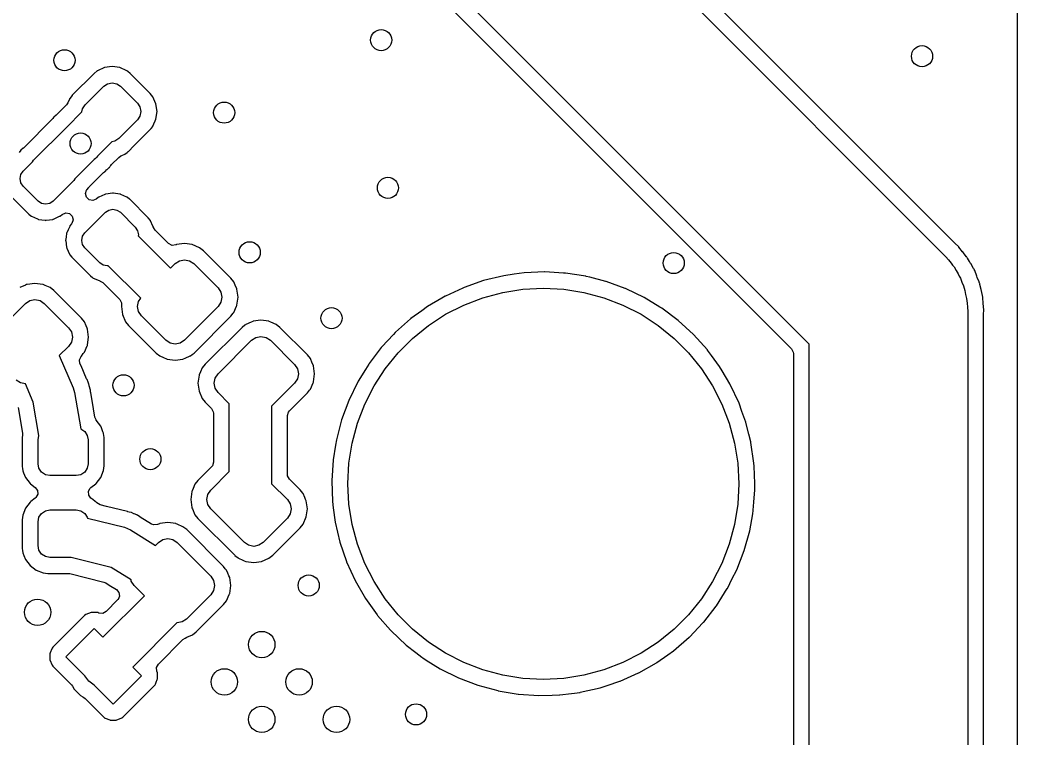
# Model space of a CAD drawing. Extents: x 4.14 to 7.68, y -5.31 to -1.77.
# Drawn here: x 6.933 to 7.676, y -3.733 to -3.198 of the extents above; entities that cross this region are included whole.
import ezdxf

# ---------------------------------------------------------------- set-up
doc = ezdxf.new("R2010")
doc.units = 0
doc.header["$MEASUREMENT"] = 0
doc.layers.add('BLACK', color=7, linetype='CONTINUOUS')

msp = doc.modelspace()

# ---------------------------------------------------------------- linework, layer by layer
at = {"layer": 'BLACK', "linetype": 'CONTINUOUS'}
for p, q in [((7.67581, -1.77797), (7.67581, -5.30864)), ((7.62923, -3.36398), (6.34267, -2.07742)), ((6.33274, -2.08423), (7.62176, -3.37324)), ((7.52094, -3.43946), (6.26652, -2.18504)), ((6.26308, -2.19832), (7.50766, -3.44291)), ((6.98805, -3.23786), (6.97186, -3.25405)), ((6.98817, -3.23777), (6.98805, -3.23786)), ((6.99048, -3.23596), (6.98817, -3.23777)), ((6.99073, -3.23576), (6.99048, -3.23596)), ((6.99048, -3.23596), (6.99048, -3.23596)), ((6.99593, -3.23351), (6.99073, -3.23576)), ((7.00155, -3.23274), (6.99593, -3.23351)), ((7.00716, -3.23351), (7.00155, -3.23274)), ((7.01236, -3.23576), (7.00716, -3.23351)), ((7.01325, -3.23646), (7.01236, -3.23576)), ((7.01492, -3.23777), (7.01325, -3.23646)), ((7.01504, -3.23786), (7.01492, -3.23777)), ((7.01492, -3.23777), (7.01492, -3.23777)), ((7.02984, -3.25266), (7.01504, -3.23786)), ((6.99528, -3.24736), (6.99816, -3.24544)), ((6.99816, -3.24544), (7.00155, -3.24477)), ((7.00155, -3.24477), (7.00494, -3.24544)), ((7.00494, -3.24544), (7.00781, -3.24736)), ((6.97186, -3.25405), (6.97163, -3.25434)), ((6.98136, -3.26128), (6.99528, -3.24736)), ((7.00781, -3.24736), (7.02034, -3.25989)), ((7.03194, -3.25534), (7.02984, -3.25266)), ((6.96741, -3.26129), (6.96015, -3.26855)), ((6.96846, -3.25975), (6.96741, -3.26129)), ((6.96964, -3.25702), (6.96846, -3.25975)), ((6.96976, -3.25673), (6.96964, -3.25702)), ((6.96964, -3.25702), (6.96964, -3.25702)), ((6.96996, -3.25648), (6.96976, -3.25673)), ((6.97163, -3.25434), (6.96996, -3.25648)), ((6.96996, -3.25648), (6.96996, -3.25648)), ((6.97944, -3.26416), (6.98136, -3.26128)), ((7.02034, -3.25989), (7.02226, -3.26276)), ((7.03419, -3.26054), (7.03194, -3.25534)), ((7.03496, -3.26615), (7.03419, -3.26054)), ((6.9599, -3.26878), (6.9582, -3.27026)), ((6.96015, -3.26855), (6.9599, -3.26878)), ((6.96771, -3.27771), (6.97899, -3.26644)), ((6.97899, -3.26644), (6.97944, -3.26416)), ((7.02226, -3.26276), (7.02293, -3.26615)), ((7.02293, -3.26615), (7.02226, -3.26954)), ((7.03419, -3.27177), (7.03496, -3.26615)), ((6.95735, -3.27135), (6.93536, -3.29334)), ((6.9579, -3.27069), (6.95735, -3.27135)), ((6.95795, -3.27063), (6.9579, -3.27069)), ((6.9582, -3.27026), (6.95795, -3.27063)), ((7.02034, -3.27242), (7.00642, -3.28634)), ((7.02226, -3.26954), (7.02034, -3.27242)), ((7.03194, -3.27697), (7.03268, -3.27525)), ((7.03268, -3.27525), (7.03365, -3.27301)), ((7.03365, -3.27301), (7.03419, -3.27177)), ((6.94293, -3.3025), (6.96771, -3.27771)), ((6.96771, -3.27771), (6.96771, -3.27771)), ((7.01774, -3.29175), (7.02973, -3.27975)), ((7.02973, -3.27975), (7.02984, -3.27965)), ((7.02984, -3.27965), (7.03051, -3.27879)), ((7.03051, -3.27879), (7.03174, -3.27722)), ((7.03174, -3.27722), (7.03194, -3.27697)), ((7.03174, -3.27722), (7.03174, -3.27722)), ((7.00126, -3.28871), (6.99162, -3.29835)), ((7.00354, -3.28826), (7.00126, -3.28871)), ((7.00642, -3.28634), (7.00354, -3.28826)), ((6.93342, -3.29504), (6.93235, -3.29657)), ((6.93512, -3.29357), (6.93342, -3.29504)), ((6.93536, -3.29334), (6.93512, -3.29357)), ((6.99159, -3.29841), (6.99071, -3.29928)), ((6.99162, -3.29835), (6.99159, -3.29841)), ((7.00877, -3.29889), (7.01097, -3.29794)), ((7.01097, -3.29794), (7.01271, -3.29657)), ((7.01271, -3.29657), (7.01353, -3.29593)), ((7.01353, -3.29593), (7.01365, -3.29584)), ((7.01353, -3.29593), (7.01353, -3.29593)), ((7.01365, -3.29584), (7.01774, -3.29175)), ((6.93527, -3.31059), (6.94116, -3.3047)), ((6.94116, -3.3047), (6.94133, -3.30438)), ((6.94133, -3.30438), (6.9422, -3.3035)), ((6.9422, -3.3035), (6.94293, -3.3025)), ((6.98804, -3.30193), (6.97373, -3.31624)), ((6.98807, -3.30191), (6.98804, -3.30193)), ((6.98811, -3.30189), (6.98807, -3.30191)), ((6.98813, -3.30186), (6.98811, -3.30189)), ((6.98914, -3.30114), (6.98813, -3.30186)), ((6.98999, -3.30029), (6.98914, -3.30114)), ((6.99071, -3.29928), (6.98999, -3.30029)), ((7.00051, -3.3063), (7.00106, -3.30564)), ((7.00106, -3.30564), (7.00641, -3.30029)), ((7.00641, -3.30029), (7.00795, -3.29924)), ((7.00795, -3.29924), (7.00877, -3.29889)), ((6.93297, -3.31615), (6.93357, -3.31314)), ((6.93357, -3.31314), (6.93527, -3.31059)), ((6.98445, -3.32225), (6.99469, -3.31201)), ((6.99469, -3.31201), (6.99518, -3.31158)), ((6.99518, -3.31158), (6.99574, -3.31115)), ((6.99574, -3.31115), (6.99622, -3.31079)), ((6.99622, -3.31079), (6.99755, -3.30945)), ((6.99755, -3.30945), (6.9978, -3.30922)), ((6.9978, -3.30922), (6.99927, -3.30794)), ((6.99927, -3.30794), (6.9995, -3.30774)), ((6.9995, -3.30774), (7.00011, -3.30687)), ((7.00011, -3.30687), (7.00051, -3.3063)), ((6.93357, -3.31917), (6.93297, -3.31615)), ((6.93527, -3.32172), (6.93357, -3.31917)), ((6.97286, -3.31755), (6.95755, -3.33286)), ((6.97373, -3.31624), (6.97286, -3.31755)), ((6.94641, -3.33286), (6.93527, -3.32172)), ((6.98162, -3.3273), (6.98251, -3.32465)), ((6.98231, -3.33001), (6.98162, -3.3273)), ((6.98251, -3.32465), (6.98272, -3.32438)), ((6.98272, -3.32438), (6.98406, -3.3227)), ((6.98406, -3.3227), (6.98406, -3.3227)), ((6.98406, -3.3227), (6.98408, -3.32272)), ((6.98408, -3.32272), (6.98445, -3.32225)), ((6.99618, -3.32782), (6.99165, -3.32988)), ((6.9965, -3.32767), (6.99618, -3.32782)), ((6.99618, -3.32782), (6.99618, -3.32782)), ((6.99685, -3.32762), (6.9965, -3.32767)), ((7.00174, -3.32692), (6.99685, -3.32762)), ((6.99685, -3.32762), (6.99685, -3.32762)), ((7.00209, -3.32687), (7.00174, -3.32692)), ((7.00244, -3.32692), (7.00209, -3.32687)), ((7.00733, -3.32762), (7.00244, -3.32692)), ((7.00768, -3.32767), (7.00733, -3.32762)), ((7.00733, -3.32762), (7.00733, -3.32762)), ((7.008, -3.32782), (7.00768, -3.32767)), ((7.01253, -3.32988), (7.008, -3.32782)), ((7.008, -3.32782), (7.008, -3.32782)), ((6.92559, -3.32877), (6.93936, -3.34254)), ((6.94896, -3.33456), (6.94641, -3.33286)), ((6.95198, -3.33516), (6.94896, -3.33456)), ((6.95499, -3.33456), (6.95198, -3.33516)), ((6.95755, -3.33286), (6.95499, -3.33456)), ((6.98436, -3.33192), (6.98231, -3.33001)), ((6.98711, -3.33242), (6.98436, -3.33192)), ((6.98969, -3.33135), (6.98711, -3.33242)), ((6.99112, -3.3302), (6.98969, -3.33135)), ((6.99136, -3.33001), (6.99112, -3.3302)), ((6.99165, -3.32988), (6.99136, -3.33001)), ((6.99165, -3.32988), (6.99165, -3.32988)), ((7.01281, -3.33001), (7.01253, -3.32988)), ((7.01306, -3.3302), (7.01281, -3.33001)), ((7.01449, -3.33135), (7.01306, -3.3302)), ((7.01306, -3.3302), (7.01306, -3.3302)), ((7.0147, -3.33152), (7.01449, -3.33135)), ((7.02848, -3.3453), (7.0147, -3.33152)), ((6.93936, -3.34254), (6.93947, -3.34263)), ((6.93947, -3.34263), (6.93947, -3.34263)), ((6.93947, -3.34263), (6.94101, -3.34387)), ((6.96297, -3.34385), (6.96438, -3.34272)), ((6.96438, -3.34272), (6.96696, -3.34165)), ((6.96696, -3.34165), (6.96971, -3.34215)), ((6.96971, -3.34215), (6.97175, -3.34406)), ((6.98886, -3.34886), (6.99652, -3.34121)), ((6.99652, -3.34121), (6.99907, -3.3395)), ((6.99907, -3.3395), (7.00209, -3.3389)), ((7.00209, -3.3389), (7.0051, -3.3395)), ((7.0051, -3.3395), (7.00766, -3.34121)), ((7.00766, -3.34121), (7.01879, -3.35234)), ((6.94101, -3.34387), (6.94125, -3.34406)), ((6.94125, -3.34406), (6.94154, -3.34419)), ((6.94154, -3.34419), (6.94154, -3.34419)), ((6.94154, -3.34419), (6.94581, -3.34613)), ((6.94581, -3.34613), (6.94639, -3.3464)), ((6.94639, -3.3464), (6.94674, -3.34645)), ((6.94674, -3.34645), (6.94674, -3.34645)), ((6.94674, -3.34645), (6.95163, -3.34715)), ((6.95163, -3.34715), (6.95198, -3.3472)), ((6.95198, -3.3472), (6.95233, -3.34715)), ((6.95233, -3.34715), (6.95722, -3.34645)), ((6.95722, -3.34645), (6.95757, -3.3464)), ((6.95722, -3.34645), (6.95722, -3.34645)), ((6.95757, -3.3464), (6.95791, -3.34624)), ((6.95791, -3.34624), (6.96242, -3.34419)), ((6.96242, -3.34419), (6.9627, -3.34406)), ((6.96242, -3.34419), (6.96242, -3.34419)), ((6.9627, -3.34406), (6.96297, -3.34385)), ((6.97135, -3.34969), (6.97001, -3.35136)), ((6.97156, -3.34942), (6.97135, -3.34969)), ((6.97244, -3.34676), (6.97156, -3.34942)), ((6.97175, -3.34406), (6.97244, -3.34676)), ((6.98121, -3.35652), (6.98886, -3.34886)), ((6.98886, -3.34886), (6.98886, -3.34886)), ((6.98886, -3.34886), (6.98886, -3.34886)), ((7.02999, -3.34719), (7.02848, -3.3453)), ((7.03012, -3.34747), (7.02999, -3.34719)), ((7.03194, -3.35146), (7.03012, -3.34747)), ((7.03012, -3.34747), (7.03012, -3.34747)), ((6.96762, -3.35685), (6.96721, -3.35968)), ((6.96767, -3.3565), (6.96762, -3.35685)), ((6.96762, -3.35685), (6.96762, -3.35685)), ((6.96866, -3.35433), (6.96767, -3.3565)), ((6.96988, -3.35165), (6.96866, -3.35433)), ((6.97001, -3.35136), (6.96988, -3.35165)), ((6.96988, -3.35165), (6.96988, -3.35165)), ((6.9795, -3.35907), (6.98121, -3.35652)), ((7.01879, -3.35234), (7.0205, -3.3549)), ((7.0205, -3.3549), (7.0211, -3.35791)), ((7.0211, -3.35791), (7.02095, -3.35867)), ((7.03233, -3.35232), (7.03194, -3.35146)), ((7.03236, -3.35253), (7.03233, -3.35232)), ((7.03357, -3.35457), (7.03236, -3.35253)), ((7.04344, -3.36444), (7.03357, -3.35457)), ((6.96721, -3.35968), (6.96687, -3.36209)), ((6.96687, -3.36209), (6.96692, -3.36244)), ((6.96692, -3.36244), (6.96759, -3.36712)), ((6.9789, -3.36209), (6.9795, -3.35907)), ((6.9795, -3.3651), (6.9789, -3.36209)), ((6.98121, -3.36766), (6.9795, -3.3651)), ((7.02095, -3.35867), (7.04501, -3.38274)), ((7.04615, -3.36583), (7.04344, -3.36444)), ((7.04892, -3.36548), (7.04615, -3.36583)), ((7.04917, -3.36537), (7.04892, -3.36548)), ((7.04948, -3.36524), (7.04917, -3.36537)), ((7.04917, -3.36537), (7.04917, -3.36537)), ((7.05537, -3.36443), (7.04948, -3.36524)), ((7.06125, -3.36524), (7.05537, -3.36443)), ((7.0667, -3.3676), (7.06125, -3.36524)), ((7.62934, -3.36409), (7.62923, -3.36398)), ((7.63241, -3.36698), (7.62934, -3.36409)), ((6.96759, -3.36712), (6.96767, -3.36768)), ((6.96767, -3.36768), (6.96782, -3.368)), ((6.96782, -3.368), (6.96782, -3.368)), ((6.96782, -3.368), (6.96979, -3.37234)), ((6.96979, -3.37234), (6.97001, -3.37281)), ((6.97001, -3.37281), (6.97152, -3.3747)), ((6.99234, -3.37879), (6.98121, -3.36766)), ((7.0695, -3.3698), (7.0667, -3.3676)), ((7.08998, -3.39027), (7.0695, -3.3698)), ((7.63252, -3.36712), (7.63241, -3.36698)), ((7.63526, -3.37059), (7.63252, -3.36712)), ((7.63252, -3.36712), (7.63252, -3.36712)), ((7.63532, -3.37066), (7.63526, -3.37059)), ((7.63648, -3.37209), (7.63532, -3.37066)), ((7.63823, -3.37423), (7.63648, -3.37209)), ((6.97152, -3.3747), (6.9853, -3.38848)), ((6.9949, -3.3805), (6.99234, -3.37879)), ((6.99791, -3.3811), (6.9949, -3.3805)), ((7.04501, -3.38274), (7.04841, -3.37935)), ((7.04841, -3.37935), (7.0516, -3.37722)), ((7.0516, -3.37722), (7.05537, -3.37647)), ((7.05537, -3.37647), (7.05913, -3.37722)), ((7.05913, -3.37722), (7.06233, -3.37935)), ((7.06233, -3.37935), (7.08042, -3.39745)), ((7.62176, -3.37324), (7.62277, -3.37427)), ((7.62277, -3.37427), (7.62471, -3.37668)), ((7.62471, -3.37668), (7.62679, -3.37897)), ((7.62679, -3.37897), (7.62774, -3.38044)), ((7.62774, -3.38044), (7.62884, -3.38181)), ((7.63832, -3.37439), (7.63823, -3.37423)), ((7.63838, -3.37448), (7.63832, -3.37439)), ((7.63875, -3.37502), (7.63838, -3.37448)), ((7.63893, -3.37525), (7.63875, -3.37502)), ((7.64036, -3.37775), (7.63893, -3.37525)), ((7.64122, -3.37925), (7.64036, -3.37775)), ((7.64126, -3.37932), (7.64122, -3.37925)), ((7.64344, -3.38298), (7.64126, -3.37932)), ((6.99867, -3.38095), (6.99791, -3.3811)), ((7.02286, -3.40514), (6.99867, -3.38095)), ((7.3011, -3.38731), (7.29329, -3.38841)), ((7.30842, -3.38628), (7.3011, -3.38731)), ((7.30854, -3.38627), (7.30842, -3.38628)), ((7.30842, -3.38628), (7.30842, -3.38628)), ((7.31373, -3.38605), (7.30854, -3.38627)), ((7.32381, -3.38563), (7.31373, -3.38605)), ((7.32394, -3.38562), (7.32381, -3.38563)), ((7.32381, -3.38563), (7.32381, -3.38563)), ((7.33774, -3.38639), (7.32394, -3.38562)), ((7.3392, -3.38647), (7.33774, -3.38639)), ((7.33932, -3.38648), (7.3392, -3.38647)), ((7.3392, -3.38647), (7.3392, -3.38647)), ((7.35454, -3.38884), (7.33932, -3.38648)), ((7.62884, -3.38181), (7.63037, -3.3845)), ((7.63037, -3.3845), (7.63205, -3.38709)), ((7.63205, -3.38709), (7.63274, -3.3887)), ((7.64362, -3.38328), (7.64344, -3.38298)), ((7.64369, -3.38345), (7.64362, -3.38328)), ((7.64373, -3.38356), (7.64369, -3.38345)), ((7.64369, -3.38345), (7.64369, -3.38345)), ((7.64401, -3.38414), (7.64373, -3.38356)), ((7.64416, -3.3844), (7.64401, -3.38414)), ((7.64423, -3.38457), (7.64416, -3.3844)), ((7.64583, -3.38869), (7.64423, -3.38457)), ((7.64423, -3.38457), (7.64423, -3.38457)), ((6.93705, -3.39536), (6.93268, -3.39725)), ((6.93782, -3.39502), (6.93705, -3.39536)), ((6.93813, -3.39489), (6.93782, -3.39502)), ((6.93782, -3.39502), (6.93782, -3.39502)), ((6.94401, -3.39408), (6.93813, -3.39489)), ((6.9499, -3.39489), (6.94401, -3.39408)), ((6.95021, -3.39502), (6.9499, -3.39489)), ((6.95153, -3.3956), (6.95021, -3.39502)), ((6.95021, -3.39502), (6.95021, -3.39502)), ((6.9853, -3.38848), (6.9854, -3.38856)), ((6.9854, -3.38856), (6.9854, -3.38856)), ((6.9854, -3.38856), (6.98691, -3.38978)), ((6.98691, -3.38978), (6.98719, -3.38999)), ((6.98719, -3.38999), (6.98747, -3.39012)), ((6.98747, -3.39012), (6.98747, -3.39012)), ((6.98747, -3.39012), (6.9918, -3.39209)), ((6.9918, -3.39209), (6.99232, -3.39233)), ((6.99232, -3.39233), (6.99253, -3.39236)), ((6.99253, -3.39236), (6.99457, -3.39357)), ((6.99457, -3.39357), (7.00717, -3.40617)), ((7.09217, -3.39307), (7.08998, -3.39027)), ((7.09316, -3.39536), (7.09217, -3.39307)), ((7.09436, -3.39813), (7.09316, -3.39536)), ((7.27831, -3.39203), (7.26376, -3.3971)), ((7.29329, -3.38841), (7.27831, -3.39203)), ((7.35466, -3.38887), (7.35454, -3.38884)), ((7.35738, -3.38957), (7.35466, -3.38887)), ((7.35466, -3.38887), (7.35466, -3.38887)), ((7.36946, -3.39267), (7.35738, -3.38957)), ((7.36958, -3.39271), (7.36946, -3.39267)), ((7.38383, -3.3979), (7.36958, -3.39271)), ((7.36958, -3.39271), (7.36958, -3.39271)), ((7.63274, -3.3887), (7.63361, -3.39023)), ((7.63361, -3.39023), (7.63467, -3.39313)), ((7.63467, -3.39313), (7.6359, -3.39597)), ((7.64586, -3.38877), (7.64583, -3.38869)), ((7.64621, -3.38962), (7.64586, -3.38877)), ((7.64761, -3.39303), (7.64621, -3.38962)), ((7.64765, -3.39321), (7.64761, -3.39303)), ((7.64768, -3.39332), (7.64765, -3.39321)), ((7.64787, -3.39394), (7.64768, -3.39332)), ((7.64798, -3.39422), (7.64787, -3.39394)), ((7.64814, -3.39495), (7.64798, -3.39422)), ((7.649, -3.39871), (7.64814, -3.39495)), ((6.95535, -3.39725), (6.95153, -3.3956)), ((6.95815, -3.39944), (6.95535, -3.39725)), ((6.97863, -3.41992), (6.95815, -3.39944)), ((7.08042, -3.39745), (7.08255, -3.40064)), ((7.08255, -3.40064), (7.0833, -3.40441)), ((7.09453, -3.39852), (7.09436, -3.39813)), ((7.09534, -3.40441), (7.09453, -3.39852)), ((7.26277, -3.39756), (7.24989, -3.40351)), ((7.26376, -3.3971), (7.26277, -3.39756)), ((7.27782, -3.40477), (7.29255, -3.40082)), ((7.29255, -3.40082), (7.30761, -3.39844)), ((7.30761, -3.39844), (7.32283, -3.39764)), ((7.32283, -3.39764), (7.33806, -3.39844)), ((7.33806, -3.39844), (7.35312, -3.40082)), ((7.35312, -3.40082), (7.36785, -3.40477)), ((7.38394, -3.39794), (7.38383, -3.3979)), ((7.38383, -3.3979), (7.38383, -3.3979)), ((7.38405, -3.39799), (7.38394, -3.39794)), ((7.38451, -3.39821), (7.38405, -3.39799)), ((7.38405, -3.39799), (7.38405, -3.39799)), ((7.39784, -3.4046), (7.38451, -3.39821)), ((7.6359, -3.39597), (7.63633, -3.39767)), ((7.63633, -3.39767), (7.63693, -3.39932)), ((7.63693, -3.39932), (7.63751, -3.40236)), ((7.63751, -3.40236), (7.63826, -3.40535)), ((7.64901, -3.39879), (7.649, -3.39871)), ((7.65007, -3.40309), (7.64901, -3.39879)), ((6.912, -3.43405), (6.93705, -3.409)), ((6.93705, -3.409), (6.94025, -3.40687)), ((6.94025, -3.40687), (6.94401, -3.40612)), ((6.94401, -3.40612), (6.94778, -3.40687)), ((6.94778, -3.40687), (6.95097, -3.409)), ((6.95097, -3.409), (6.96907, -3.4271)), ((7.00717, -3.40617), (7.00851, -3.40862)), ((7.00851, -3.40862), (7.00857, -3.41035)), ((7.02047, -3.41137), (7.02122, -3.4076)), ((7.02122, -3.4076), (7.02286, -3.40514)), ((7.08255, -3.40817), (7.08042, -3.41137)), ((7.0833, -3.40441), (7.08255, -3.40817)), ((7.0944, -3.4106), (7.09453, -3.41029)), ((7.09453, -3.41029), (7.09534, -3.40441)), ((7.24716, -3.4051), (7.23659, -3.4113)), ((7.24978, -3.40356), (7.24716, -3.4051)), ((7.24989, -3.40351), (7.24978, -3.40356)), ((7.24989, -3.40351), (7.24989, -3.40351)), ((7.25, -3.41715), (7.26359, -3.41023)), ((7.26359, -3.41023), (7.27782, -3.40477)), ((7.36785, -3.40477), (7.38208, -3.41023)), ((7.38208, -3.41023), (7.39567, -3.41715)), ((7.39794, -3.40466), (7.39784, -3.4046)), ((7.40957, -3.4117), (7.39794, -3.40466)), ((7.39794, -3.40466), (7.39794, -3.40466)), ((7.63826, -3.40535), (7.63841, -3.4071)), ((7.63841, -3.4071), (7.63873, -3.40883)), ((7.63873, -3.40883), (7.6388, -3.41192)), ((7.65011, -3.40327), (7.65007, -3.40309)), ((7.65013, -3.40352), (7.65011, -3.40327)), ((7.65014, -3.40356), (7.65013, -3.40352)), ((7.65024, -3.4042), (7.65014, -3.40356)), ((7.65026, -3.40431), (7.65024, -3.4042)), ((7.6503, -3.40449), (7.65026, -3.40431)), ((7.65032, -3.40468), (7.6503, -3.40449)), ((7.65065, -3.40909), (7.65032, -3.40468)), ((7.65032, -3.40468), (7.65032, -3.40468)), ((7.65065, -3.40917), (7.65065, -3.40909)), ((7.65107, -3.41376), (7.65065, -3.40917)), ((7.00857, -3.41035), (7.00843, -3.41137)), ((7.00843, -3.41137), (7.00924, -3.41725)), ((7.00924, -3.41725), (7.0116, -3.4227)), ((7.02122, -3.41513), (7.02047, -3.41137)), ((7.02335, -3.41833), (7.02122, -3.41513)), ((7.08042, -3.41137), (7.05537, -3.43642)), ((7.08998, -3.41854), (7.09178, -3.41624)), ((7.09178, -3.41624), (7.09198, -3.41599)), ((7.09198, -3.41599), (7.09217, -3.41574)), ((7.09198, -3.41599), (7.09198, -3.41599)), ((7.09217, -3.41574), (7.0942, -3.41105)), ((7.0942, -3.41105), (7.0944, -3.4106)), ((7.0944, -3.4106), (7.0944, -3.4106)), ((7.23221, -3.41447), (7.22412, -3.42034)), ((7.23649, -3.41136), (7.23221, -3.41447)), ((7.23659, -3.4113), (7.23649, -3.41136)), ((7.23659, -3.4113), (7.23659, -3.4113)), ((7.23721, -3.42546), (7.25, -3.41715)), ((7.39567, -3.41715), (7.40846, -3.42546)), ((7.41101, -3.41258), (7.40957, -3.4117)), ((7.42335, -3.4218), (7.41101, -3.41258)), ((7.6388, -3.41192), (7.63906, -3.415)), ((7.63906, -3.415), (7.63906, -3.85)), ((7.65089, -3.41693), (7.65106, -3.41394)), ((7.65089, -3.41721), (7.65089, -3.41693)), ((7.65089, -3.85359), (7.65089, -3.41721)), ((7.65106, -3.41394), (7.65107, -3.41376)), ((7.65106, -3.41394), (7.65106, -3.41394)), ((6.98082, -3.42272), (6.97863, -3.41992)), ((6.98215, -3.42579), (6.98082, -3.42272)), ((7.0116, -3.4227), (7.0138, -3.4255)), ((7.04145, -3.43642), (7.02335, -3.41833)), ((7.06254, -3.44598), (7.08998, -3.41854)), ((7.10085, -3.42486), (7.10043, -3.4252)), ((7.1011, -3.42467), (7.10085, -3.42486)), ((7.10085, -3.42486), (7.10085, -3.42486)), ((7.10508, -3.42295), (7.1011, -3.42467)), ((7.10624, -3.42244), (7.10508, -3.42295)), ((7.10655, -3.42231), (7.10624, -3.42244)), ((7.10624, -3.42244), (7.10624, -3.42244)), ((7.11244, -3.4215), (7.10655, -3.42231)), ((7.11832, -3.42231), (7.11244, -3.4215)), ((7.11863, -3.42244), (7.11832, -3.42231)), ((7.11979, -3.42295), (7.11863, -3.42244)), ((7.11863, -3.42244), (7.11863, -3.42244)), ((7.12377, -3.42467), (7.11979, -3.42295)), ((7.12657, -3.42686), (7.12377, -3.42467)), ((7.22394, -3.42049), (7.21263, -3.43053)), ((7.22403, -3.42041), (7.22394, -3.42049)), ((7.22394, -3.42049), (7.22394, -3.42049)), ((7.22412, -3.42034), (7.22403, -3.42041)), ((7.22412, -3.42034), (7.22412, -3.42034)), ((7.43473, -3.43219), (7.42335, -3.4218)), ((6.96907, -3.4271), (6.9712, -3.43029)), ((6.9712, -3.43029), (6.97195, -3.43405)), ((6.9829, -3.42753), (6.98215, -3.42579)), ((6.98318, -3.42817), (6.9829, -3.42753)), ((6.98399, -3.43405), (6.98318, -3.42817)), ((7.0138, -3.4255), (7.03427, -3.44598)), ((7.0983, -3.42686), (7.07086, -3.4543)), ((7.10043, -3.4252), (7.0983, -3.42686)), ((7.14705, -3.44734), (7.12657, -3.42686)), ((7.2111, -3.43216), (7.20254, -3.4414)), ((7.2125, -3.43064), (7.2111, -3.43216)), ((7.21263, -3.43053), (7.2125, -3.43064)), ((7.22536, -3.43505), (7.23721, -3.42546)), ((7.40846, -3.42546), (7.42031, -3.43505)), ((7.44504, -3.44364), (7.43473, -3.43219)), ((6.9712, -3.43782), (6.96907, -3.44101)), ((6.97195, -3.43405), (6.9712, -3.43782)), ((6.98305, -3.44025), (6.98318, -3.43994)), ((6.98318, -3.43994), (6.98399, -3.43405)), ((7.04464, -3.43855), (7.04145, -3.43642)), ((7.04841, -3.4393), (7.04464, -3.43855)), ((7.05217, -3.43855), (7.04841, -3.4393)), ((7.05537, -3.43642), (7.05217, -3.43855)), ((7.08042, -3.46148), (7.10548, -3.43642)), ((7.10548, -3.43642), (7.10867, -3.43429)), ((7.10867, -3.43429), (7.11244, -3.43354)), ((7.11244, -3.43354), (7.1162, -3.43429)), ((7.1162, -3.43429), (7.1194, -3.43642)), ((7.1194, -3.43642), (7.13749, -3.45452)), ((7.21458, -3.44584), (7.22536, -3.43505)), ((7.42031, -3.43505), (7.43109, -3.44584)), ((7.52094, -3.85), (7.52094, -3.43946)), ((6.96907, -3.44101), (6.96217, -3.44792)), ((6.97863, -3.44819), (6.98002, -3.44642)), ((6.98002, -3.44642), (6.98063, -3.44564)), ((6.98063, -3.44564), (6.98082, -3.44539)), ((6.98063, -3.44564), (6.98063, -3.44564)), ((6.98082, -3.44539), (6.98286, -3.44069)), ((6.98286, -3.44069), (6.98305, -3.44025)), ((6.98305, -3.44025), (6.98305, -3.44025)), ((7.03427, -3.44598), (7.03707, -3.44817)), ((7.05999, -3.44798), (7.06116, -3.44706)), ((7.06116, -3.44706), (7.06254, -3.44598)), ((7.14924, -3.45014), (7.14705, -3.44734)), ((7.20133, -3.44288), (7.193, -3.45385)), ((7.20204, -3.44195), (7.20133, -3.44288)), ((7.20254, -3.4414), (7.20204, -3.44195)), ((7.20499, -3.45768), (7.21458, -3.44584)), ((7.43109, -3.44584), (7.44068, -3.45768)), ((7.44511, -3.44374), (7.44504, -3.44364)), ((7.44812, -3.44783), (7.44511, -3.44374)), ((7.44511, -3.44374), (7.44511, -3.44374)), ((7.50766, -3.44291), (7.509, -3.44536)), ((7.509, -3.44536), (7.50911, -3.44642)), ((7.50911, -3.44642), (7.50911, -3.85267)), ((6.96217, -3.44792), (6.97246, -3.47176)), ((6.97721, -3.45092), (6.97847, -3.44845)), ((6.97755, -3.45369), (6.97721, -3.45092)), ((6.97835, -3.45556), (6.97755, -3.45369)), ((6.97842, -3.44841), (6.97852, -3.4483)), ((6.97847, -3.44845), (6.97842, -3.44841)), ((6.97852, -3.4483), (6.97863, -3.44819)), ((7.03707, -3.44817), (7.03971, -3.44931)), ((7.03971, -3.44931), (7.04212, -3.45036)), ((7.04212, -3.45036), (7.04252, -3.45053)), ((7.04252, -3.45053), (7.04841, -3.45134)), ((7.04841, -3.45134), (7.05429, -3.45053)), ((7.05429, -3.45053), (7.05469, -3.45036)), ((7.05469, -3.45036), (7.05603, -3.44978)), ((7.05603, -3.44978), (7.05974, -3.44817)), ((7.05974, -3.44817), (7.05999, -3.44798)), ((7.07086, -3.4543), (7.06867, -3.4571)), ((7.13749, -3.45452), (7.13962, -3.45771)), ((7.15065, -3.45339), (7.14924, -3.45014)), ((7.15146, -3.45527), (7.15065, -3.45339)), ((7.19272, -3.45422), (7.19028, -3.45819)), ((7.193, -3.45385), (7.19272, -3.45422)), ((7.45418, -3.45604), (7.44812, -3.44783)), ((6.98248, -3.46513), (6.97835, -3.45556)), ((7.06645, -3.46223), (7.06631, -3.46255)), ((7.06747, -3.45987), (7.06645, -3.46223)), ((7.06867, -3.4571), (7.06747, -3.45987)), ((7.07829, -3.46467), (7.08042, -3.46148)), ((7.13962, -3.45771), (7.14037, -3.46148)), ((7.14037, -3.46148), (7.13962, -3.46524)), ((7.1516, -3.45559), (7.15146, -3.45527)), ((7.15241, -3.46148), (7.1516, -3.45559)), ((7.1516, -3.46736), (7.15241, -3.46148)), ((7.19028, -3.45819), (7.18484, -3.46702)), ((7.19668, -3.47047), (7.20499, -3.45768)), ((7.44068, -3.45768), (7.44899, -3.47047)), ((7.45613, -3.45932), (7.45418, -3.45604)), ((7.46184, -3.4689), (7.45613, -3.45932)), ((6.93329, -3.4682), (6.9301, -3.46607)), ((6.93693, -3.46893), (6.93329, -3.4682)), ((6.94279, -3.48249), (6.93693, -3.46893)), ((6.98254, -3.46525), (6.98248, -3.46513)), ((6.98281, -3.46579), (6.98254, -3.46525)), ((6.98313, -3.46635), (6.98281, -3.46579)), ((6.9835, -3.46698), (6.98313, -3.46635)), ((6.9839, -3.46833), (6.9835, -3.46698)), ((6.98395, -3.46848), (6.9839, -3.46833)), ((6.984, -3.46863), (6.98395, -3.46848)), ((6.98404, -3.46874), (6.984, -3.46863)), ((6.98448, -3.4703), (6.98404, -3.46874)), ((7.06631, -3.46255), (7.0655, -3.46844)), ((7.0655, -3.46844), (7.06631, -3.47432)), ((7.07754, -3.46844), (7.07829, -3.46467)), ((7.07829, -3.4722), (7.07754, -3.46844)), ((7.13749, -3.46844), (7.12033, -3.4856)), ((7.13962, -3.46524), (7.13749, -3.46844)), ((7.14924, -3.47281), (7.15122, -3.46825)), ((7.15122, -3.46825), (7.15147, -3.46767)), ((7.15147, -3.46767), (7.1516, -3.46736)), ((7.15147, -3.46767), (7.15147, -3.46767)), ((7.18465, -3.46734), (7.1779, -3.48119)), ((7.18484, -3.46702), (7.18465, -3.46734)), ((7.46207, -3.46928), (7.46184, -3.4689)), ((7.46863, -3.48322), (7.46207, -3.46928)), ((6.97246, -3.47176), (6.97293, -3.47359)), ((6.97293, -3.47359), (6.97353, -3.47538)), ((6.97353, -3.47538), (6.97809, -3.50242)), ((6.9845, -3.47035), (6.98448, -3.4703)), ((6.98492, -3.47176), (6.9845, -3.47035)), ((6.98494, -3.47188), (6.98492, -3.47176)), ((6.98497, -3.47203), (6.98494, -3.47188)), ((6.98544, -3.47368), (6.98497, -3.47203)), ((6.98545, -3.47398), (6.98544, -3.47368)), ((6.98549, -3.47489), (6.98545, -3.47398)), ((6.98545, -3.47398), (6.98545, -3.47398)), ((6.98555, -3.47553), (6.98549, -3.47489)), ((6.98653, -3.4813), (6.98555, -3.47553)), ((7.06631, -3.47432), (7.06867, -3.47977)), ((7.08042, -3.4754), (7.07829, -3.4722)), ((7.08883, -3.48381), (7.08042, -3.4754)), ((7.13361, -3.48905), (7.14705, -3.47561)), ((7.14705, -3.47561), (7.14868, -3.47353)), ((7.14868, -3.47353), (7.14905, -3.47306)), ((7.14905, -3.47306), (7.14924, -3.47281)), ((7.14905, -3.47306), (7.14905, -3.47306)), ((7.18976, -3.48406), (7.19668, -3.47047)), ((7.44899, -3.47047), (7.45591, -3.48406)), ((6.94697, -3.50727), (6.94279, -3.48249)), ((6.9886, -3.49362), (6.98653, -3.4813)), ((7.06867, -3.47977), (7.07086, -3.48257)), ((7.07086, -3.48257), (7.07555, -3.48725)), ((7.08883, -3.53419), (7.08883, -3.48381)), ((7.17785, -3.4813), (7.17513, -3.48861)), ((7.1779, -3.48119), (7.17785, -3.4813)), ((7.17785, -3.4813), (7.17785, -3.4813)), ((7.18429, -3.49829), (7.18976, -3.48406)), ((7.45591, -3.48406), (7.46137, -3.49829)), ((7.47085, -3.48945), (7.46863, -3.48322)), ((6.93146, -3.48646), (6.93468, -3.50556)), ((7.07555, -3.48725), (7.07689, -3.48971)), ((7.07689, -3.48971), (7.077, -3.49076)), ((7.077, -3.49076), (7.077, -3.52724)), ((7.12033, -3.4856), (7.12033, -3.54324)), ((7.13216, -3.49256), (7.13294, -3.48987)), ((7.13294, -3.48987), (7.13361, -3.48905)), ((7.17513, -3.48861), (7.17253, -3.49563)), ((7.47373, -3.49755), (7.47085, -3.48945)), ((6.98972, -3.49578), (6.9886, -3.49362)), ((6.98961, -3.49586), (6.98972, -3.49578)), ((6.99304, -3.50038), (6.98961, -3.49586)), ((7.13216, -3.53629), (7.13216, -3.49256)), ((7.17253, -3.49563), (7.16859, -3.51052)), ((7.18035, -3.51302), (7.18429, -3.49829)), ((7.46137, -3.49829), (7.46532, -3.51302)), ((7.47379, -3.49773), (7.47373, -3.49755)), ((7.47595, -3.50639), (7.47379, -3.49773)), ((6.93468, -3.50556), (6.93472, -3.50698)), ((6.97809, -3.50242), (6.97823, -3.50245)), ((6.97823, -3.50245), (6.98111, -3.50437)), ((6.98111, -3.50437), (6.98303, -3.50724)), ((6.99352, -3.50159), (6.99304, -3.50038)), ((6.99467, -3.50452), (6.99352, -3.50159)), ((6.99512, -3.50565), (6.99467, -3.50452)), ((6.99516, -3.50596), (6.99512, -3.50565)), ((6.99551, -3.50887), (6.99516, -3.50596)), ((7.47736, -3.51201), (7.47595, -3.50639)), ((6.93472, -3.50698), (6.93447, -3.50902)), ((6.93447, -3.50902), (6.93447, -3.52995)), ((6.9463, -3.51063), (6.94697, -3.50727)), ((6.9463, -3.52835), (6.9463, -3.51063)), ((6.98303, -3.50724), (6.9837, -3.51063)), ((6.9837, -3.51063), (6.9837, -3.52835)), ((6.99553, -3.50902), (6.99551, -3.50887)), ((6.99553, -3.52995), (6.99553, -3.50902)), ((7.16859, -3.51052), (7.16794, -3.51457)), ((7.17796, -3.52808), (7.18035, -3.51302)), ((7.46532, -3.51302), (7.46771, -3.52808)), ((7.47752, -3.51268), (7.47736, -3.51201)), ((7.47977, -3.52792), (7.47752, -3.51268)), ((7.16794, -3.51457), (7.16616, -3.52555)), ((6.94697, -3.53174), (6.9463, -3.52835)), ((6.9837, -3.52835), (6.98303, -3.53174)), ((7.077, -3.52724), (7.07621, -3.52992)), ((7.16612, -3.52585), (7.16518, -3.54075)), ((7.16613, -3.52573), (7.16612, -3.52585)), ((7.16612, -3.52585), (7.16612, -3.52585)), ((7.16616, -3.52555), (7.16613, -3.52573)), ((7.17717, -3.54331), (7.17796, -3.52808)), ((7.46771, -3.52808), (7.4685, -3.54331)), ((7.47988, -3.5301), (7.47977, -3.52792)), ((6.93447, -3.52995), (6.93449, -3.5301)), ((6.93449, -3.5301), (6.93449, -3.5301)), ((6.93449, -3.5301), (6.93472, -3.53207)), ((6.93472, -3.53207), (6.93488, -3.53333)), ((6.93488, -3.53333), (6.93499, -3.53362)), ((6.93499, -3.53362), (6.93499, -3.53362)), ((6.93499, -3.53362), (6.93559, -3.53514)), ((6.93559, -3.53514), (6.93696, -3.5386)), ((6.94889, -3.53461), (6.94697, -3.53174)), ((6.95177, -3.53653), (6.94889, -3.53461)), ((6.95516, -3.5372), (6.95177, -3.53653)), ((6.97823, -3.53653), (6.97484, -3.5372)), ((6.98111, -3.53461), (6.97823, -3.53653)), ((6.98303, -3.53174), (6.98111, -3.53461)), ((6.99304, -3.5386), (6.99512, -3.53333)), ((6.99512, -3.53333), (6.99553, -3.52995)), ((7.07555, -3.53075), (7.06544, -3.54085)), ((7.075, -3.54803), (7.08883, -3.53419)), ((7.07621, -3.52992), (7.07555, -3.53075)), ((7.13227, -3.53734), (7.13216, -3.53629)), ((7.48052, -3.54313), (7.47988, -3.5301)), ((6.93696, -3.5386), (6.94039, -3.54311)), ((6.94039, -3.54311), (6.94066, -3.54332)), ((6.94066, -3.54332), (6.94426, -3.54605)), ((6.97484, -3.5372), (6.95516, -3.5372)), ((6.98574, -3.54605), (6.98934, -3.54332)), ((6.98934, -3.54332), (6.98961, -3.54311)), ((6.98961, -3.54311), (6.99304, -3.5386)), ((7.06325, -3.54365), (7.06191, -3.54675)), ((7.06544, -3.54085), (7.06325, -3.54365)), ((7.12033, -3.54324), (7.13207, -3.55499)), ((7.13361, -3.5398), (7.13227, -3.53734)), ((7.14163, -3.54781), (7.13361, -3.5398)), ((7.16518, -3.54075), (7.16516, -3.54111)), ((7.16516, -3.54111), (7.1657, -3.5565)), ((7.17796, -3.55853), (7.17717, -3.54331)), ((7.4685, -3.54331), (7.46771, -3.55853)), ((7.48046, -3.54771), (7.48052, -3.54331)), ((7.48052, -3.54331), (7.48052, -3.54313)), ((6.94426, -3.54605), (6.94592, -3.5483)), ((6.9461, -3.55109), (6.94474, -3.55353)), ((6.94592, -3.5483), (6.9461, -3.55109)), ((6.9839, -3.54891), (6.98526, -3.54647)), ((6.98408, -3.5517), (6.9839, -3.54891)), ((6.98526, -3.54647), (6.98574, -3.54605)), ((7.06089, -3.5491), (7.06008, -3.55499)), ((7.06108, -3.54865), (7.06089, -3.5491)), ((7.06191, -3.54675), (7.06108, -3.54865)), ((7.07212, -3.55499), (7.07287, -3.55122)), ((7.07287, -3.55122), (7.075, -3.54803)), ((7.14268, -3.54916), (7.14163, -3.54781)), ((7.14353, -3.55024), (7.14268, -3.54916)), ((7.14382, -3.55061), (7.14353, -3.55024)), ((7.14505, -3.55346), (7.14382, -3.55061)), ((7.47976, -3.55688), (7.48046, -3.54779)), ((7.48046, -3.54779), (7.48046, -3.54771)), ((7.48046, -3.54779), (7.48046, -3.54779)), ((6.94039, -3.55689), (6.93696, -3.5614)), ((6.94106, -3.55638), (6.94039, -3.55689)), ((6.94426, -3.55395), (6.94106, -3.55638)), ((6.94474, -3.55353), (6.94426, -3.55395)), ((6.98574, -3.55395), (6.98408, -3.5517)), ((6.9871, -3.55499), (6.98574, -3.55395)), ((6.98894, -3.55638), (6.9871, -3.55499)), ((6.98961, -3.55689), (6.98894, -3.55638)), ((6.98981, -3.55716), (6.98961, -3.55689)), ((6.99015, -3.55756), (6.98981, -3.55716)), ((6.98981, -3.55716), (6.98981, -3.55716)), ((6.99256, -3.55897), (6.99015, -3.55756)), ((7.06008, -3.55499), (7.06089, -3.56087)), ((7.07287, -3.55875), (7.07212, -3.55499)), ((7.075, -3.56195), (7.07287, -3.55875)), ((7.13207, -3.55499), (7.1342, -3.55818)), ((7.1342, -3.55818), (7.13495, -3.56195)), ((7.14568, -3.55489), (7.14505, -3.55346)), ((7.14618, -3.55606), (7.14568, -3.55489)), ((7.14699, -3.56195), (7.14618, -3.55606)), ((7.1657, -3.5565), (7.16571, -3.55662)), ((7.16571, -3.55662), (7.16571, -3.55662)), ((7.16571, -3.55662), (7.16632, -3.56118)), ((7.18035, -3.57359), (7.17796, -3.55853)), ((7.46771, -3.55853), (7.46532, -3.57359)), ((7.47928, -3.56307), (7.47976, -3.55688)), ((6.93696, -3.5614), (6.93488, -3.56667)), ((6.94697, -3.56826), (6.94889, -3.56539)), ((6.94889, -3.56539), (6.95177, -3.56347)), ((6.95177, -3.56347), (6.95516, -3.5628)), ((6.95516, -3.5628), (6.97484, -3.5628)), ((6.97484, -3.5628), (6.97823, -3.56347)), ((6.97823, -3.56347), (6.98111, -3.56539)), ((6.98111, -3.56539), (6.98303, -3.56826)), ((6.99722, -3.56013), (6.99256, -3.55897)), ((7.01287, -3.56404), (6.99722, -3.56013)), ((7.01311, -3.56409), (7.01287, -3.56404)), ((7.01427, -3.56432), (7.01311, -3.56409)), ((7.01562, -3.56459), (7.01427, -3.56432)), ((7.01589, -3.56471), (7.01562, -3.56459)), ((7.01589, -3.56472), (7.01589, -3.56471)), ((7.01775, -3.56558), (7.01589, -3.56472)), ((7.01803, -3.5657), (7.01775, -3.56558)), ((7.01994, -3.56646), (7.01803, -3.5657)), ((7.06089, -3.56087), (7.06102, -3.56118)), ((7.06102, -3.56118), (7.06102, -3.56118)), ((7.06102, -3.56118), (7.06135, -3.56195)), ((7.06135, -3.56195), (7.06325, -3.56632)), ((7.06325, -3.56632), (7.06544, -3.56912)), ((7.10005, -3.587), (7.075, -3.56195)), ((7.1342, -3.56571), (7.13207, -3.5689)), ((7.13495, -3.56195), (7.1342, -3.56571)), ((7.14618, -3.56783), (7.14699, -3.56195)), ((7.16632, -3.56118), (7.16774, -3.57177)), ((7.47661, -3.57824), (7.47883, -3.5656)), ((7.47883, -3.5656), (7.47926, -3.56319)), ((7.47926, -3.56319), (7.47928, -3.56307)), ((7.47926, -3.56319), (7.47926, -3.56319)), ((6.93488, -3.56667), (6.93447, -3.57005)), ((6.93447, -3.57005), (6.93447, -3.59098)), ((6.9463, -3.57165), (6.94697, -3.56826)), ((6.9463, -3.58937), (6.9463, -3.57165)), ((6.98303, -3.56826), (6.98313, -3.56881)), ((6.98313, -3.56881), (7.01082, -3.57572)), ((7.02022, -3.56657), (7.01994, -3.56646)), ((7.01994, -3.56646), (7.01994, -3.56646)), ((7.02047, -3.56674), (7.02022, -3.56657)), ((7.02216, -3.56794), (7.02047, -3.56674)), ((7.02047, -3.56674), (7.02047, -3.56674)), ((7.02241, -3.56811), (7.02216, -3.56794)), ((7.03077, -3.5733), (7.02241, -3.56811)), ((7.03258, -3.57399), (7.03077, -3.5733)), ((7.03536, -3.57364), (7.03258, -3.57399)), ((7.03679, -3.57302), (7.03536, -3.57364)), ((7.0371, -3.57289), (7.03679, -3.57302)), ((7.03679, -3.57302), (7.03679, -3.57302)), ((7.04299, -3.57208), (7.0371, -3.57289)), ((7.04887, -3.57289), (7.04299, -3.57208)), ((7.04918, -3.57302), (7.04887, -3.57289)), ((7.04999, -3.57337), (7.04918, -3.57302)), ((7.04918, -3.57302), (7.04918, -3.57302)), ((7.05432, -3.57525), (7.04999, -3.57337)), ((7.06544, -3.56912), (7.09288, -3.59656)), ((7.13207, -3.5689), (7.11397, -3.587)), ((7.14163, -3.57608), (7.14382, -3.57328)), ((7.14382, -3.57328), (7.14618, -3.56783)), ((7.16774, -3.57177), (7.17125, -3.58677)), ((7.18429, -3.58832), (7.18035, -3.57359)), ((7.46532, -3.57359), (7.46137, -3.58832)), ((7.01082, -3.57572), (7.01306, -3.57668)), ((7.01306, -3.57668), (7.01531, -3.57763)), ((7.01531, -3.57763), (7.03387, -3.58916)), ((7.05712, -3.57744), (7.05432, -3.57525)), ((7.08456, -3.60488), (7.05712, -3.57744)), ((7.12115, -3.59656), (7.14163, -3.57608)), ((7.47246, -3.59308), (7.47661, -3.57824)), ((7.03387, -3.58916), (7.03603, -3.587)), ((7.03603, -3.587), (7.03922, -3.58487)), ((7.03922, -3.58487), (7.04299, -3.58412)), ((7.04299, -3.58412), (7.04675, -3.58487)), ((7.04675, -3.58487), (7.04995, -3.587)), ((7.04995, -3.587), (7.075, -3.61205)), ((7.10325, -3.58913), (7.10005, -3.587)), ((7.11397, -3.587), (7.11078, -3.58913)), ((7.17125, -3.58677), (7.17129, -3.58689)), ((7.17129, -3.58689), (7.17129, -3.58689)), ((7.17129, -3.58689), (7.17618, -3.60124)), ((7.18976, -3.60256), (7.18429, -3.58832)), ((7.46137, -3.58832), (7.45591, -3.60256)), ((6.93447, -3.59098), (6.93449, -3.59113)), ((6.93449, -3.59113), (6.93449, -3.59113)), ((6.93449, -3.59113), (6.93474, -3.59319)), ((6.93474, -3.59319), (6.93488, -3.59435)), ((6.93488, -3.59435), (6.93499, -3.59465)), ((6.93499, -3.59465), (6.93499, -3.59465)), ((6.93499, -3.59465), (6.93583, -3.59677)), ((6.94697, -3.59276), (6.9463, -3.58937)), ((6.94889, -3.59563), (6.94697, -3.59276)), ((6.95177, -3.59755), (6.94889, -3.59563)), ((7.10701, -3.58988), (7.10325, -3.58913)), ((7.11078, -3.58913), (7.10701, -3.58988)), ((7.46689, -3.60745), (7.47246, -3.59308)), ((6.93583, -3.59677), (6.93696, -3.59962)), ((6.93696, -3.59962), (6.94039, -3.60414)), ((6.95516, -3.59823), (6.95177, -3.59755)), ((6.97095, -3.59823), (6.95516, -3.59823)), ((7.00079, -3.60568), (6.97095, -3.59823)), ((7.09288, -3.59656), (7.09307, -3.5967)), ((7.09307, -3.5967), (7.09543, -3.59856)), ((7.09543, -3.59856), (7.09568, -3.59875)), ((7.09568, -3.59875), (7.09886, -3.60013)), ((7.09886, -3.60013), (7.10001, -3.60063)), ((7.10001, -3.60063), (7.10113, -3.60111)), ((7.10113, -3.60111), (7.10701, -3.60192)), ((7.10701, -3.60192), (7.1129, -3.60111)), ((7.1129, -3.60111), (7.11835, -3.59875)), ((7.11835, -3.59875), (7.12115, -3.59656)), ((7.17618, -3.60124), (7.17618, -3.60124)), ((7.17618, -3.60124), (7.17622, -3.60136)), ((7.17622, -3.60136), (7.18258, -3.61539)), ((7.19668, -3.61614), (7.18976, -3.60256)), ((7.45591, -3.60256), (7.44899, -3.61614)), ((6.94039, -3.60414), (6.94491, -3.60756)), ((6.94491, -3.60756), (6.95018, -3.60965)), ((6.95018, -3.60965), (6.95355, -3.61006)), ((6.95355, -3.61006), (6.95668, -3.61006)), ((6.95668, -3.61006), (6.96888, -3.61006)), ((6.96888, -3.61006), (6.97008, -3.61021)), ((6.97008, -3.61021), (6.99536, -3.61652)), ((7.01561, -3.6149), (7.00079, -3.60568)), ((7.08585, -3.60654), (7.08456, -3.60488)), ((7.08648, -3.60733), (7.08585, -3.60654)), ((7.08675, -3.60768), (7.08648, -3.60733)), ((7.08774, -3.60996), (7.08675, -3.60768)), ((7.08858, -3.61191), (7.08774, -3.60996)), ((7.46338, -3.61439), (7.46689, -3.60745)), ((6.99536, -3.61652), (6.99678, -3.61712)), ((6.99678, -3.61712), (6.99929, -3.61868)), ((7.0158, -3.61582), (7.01561, -3.6149)), ((7.01793, -3.61901), (7.0158, -3.61582)), ((7.075, -3.61205), (7.07713, -3.61525)), ((7.07713, -3.61525), (7.07788, -3.61901)), ((7.08911, -3.61313), (7.08858, -3.61191)), ((7.08992, -3.61901), (7.08911, -3.61313)), ((7.18258, -3.61539), (7.19029, -3.62873)), ((7.20499, -3.62893), (7.19668, -3.61614)), ((7.44899, -3.61614), (7.44068, -3.62893)), ((7.4602, -3.62068), (7.46338, -3.61439)), ((6.99929, -3.61868), (7.00475, -3.62208)), ((7.00475, -3.62208), (7.00661, -3.62416)), ((7.00661, -3.62416), (7.00705, -3.62692)), ((7.02554, -3.62662), (7.01793, -3.61901)), ((7.07713, -3.62278), (7.075, -3.62597)), ((7.07788, -3.61901), (7.07713, -3.62278)), ((7.08675, -3.63035), (7.08879, -3.62563)), ((7.08879, -3.62563), (7.08898, -3.62521)), ((7.08898, -3.62521), (7.08911, -3.6249)), ((7.08898, -3.62521), (7.08898, -3.62521)), ((7.08911, -3.6249), (7.08992, -3.61901)), ((7.45176, -3.6341), (7.45988, -3.6213)), ((7.45988, -3.6213), (7.45995, -3.6212)), ((7.45988, -3.6213), (7.45988, -3.6213)), ((7.45995, -3.6212), (7.4602, -3.62068)), ((6.99469, -3.65747), (7.02554, -3.62662)), ((7.00564, -3.6298), (6.99695, -3.63848)), ((7.00593, -3.62948), (7.00564, -3.6298)), ((7.00705, -3.62692), (7.00593, -3.62948)), ((7.075, -3.62597), (7.0569, -3.64407)), ((7.06408, -3.65363), (7.08456, -3.63315)), ((7.08456, -3.63315), (7.08675, -3.63035)), ((7.19029, -3.62873), (7.19036, -3.62883)), ((7.19036, -3.62883), (7.19036, -3.62883)), ((7.19036, -3.62883), (7.19906, -3.64099)), ((7.21458, -3.64078), (7.20499, -3.62893)), ((7.44068, -3.62893), (7.43109, -3.64078)), ((6.98594, -3.6391), (6.98183, -3.64069)), ((6.98815, -3.6391), (6.98594, -3.6391)), ((6.98989, -3.6391), (6.98815, -3.6391)), ((6.99035, -3.63909), (6.98989, -3.6391)), ((6.98989, -3.6391), (6.98989, -3.6391)), ((6.99077, -3.63926), (6.99035, -3.63909)), ((6.99166, -3.6396), (6.99077, -3.63926)), ((6.99077, -3.63926), (6.99077, -3.63926)), ((6.9945, -3.63982), (6.99166, -3.6396)), ((6.99695, -3.63848), (6.9945, -3.63982)), ((7.4423, -3.64622), (7.45161, -3.6343)), ((7.45161, -3.6343), (7.45162, -3.6343)), ((7.45162, -3.6343), (7.45169, -3.6342)), ((7.45169, -3.6342), (7.45176, -3.6341)), ((7.45176, -3.6341), (7.45176, -3.6341)), ((6.98103, -3.64132), (6.95739, -3.66496)), ((6.98183, -3.64069), (6.98103, -3.64132)), ((7.04979, -3.64692), (7.01697, -3.67974)), ((7.04995, -3.64695), (7.04979, -3.64692)), ((7.05371, -3.6462), (7.04995, -3.64695)), ((7.0569, -3.64407), (7.05371, -3.6462)), ((7.19906, -3.64099), (7.19925, -3.64126)), ((7.19925, -3.64126), (7.19933, -3.64135)), ((7.19933, -3.64135), (7.19933, -3.64135)), ((7.19933, -3.64135), (7.20888, -3.65225)), ((7.22536, -3.65156), (7.21458, -3.64078)), ((7.43109, -3.64078), (7.42031, -3.65156)), ((7.43166, -3.65741), (7.44174, -3.64684)), ((7.44174, -3.64684), (7.44221, -3.64634)), ((7.44221, -3.64634), (7.4423, -3.64622)), ((6.96699, -3.67209), (6.98815, -3.65093)), ((6.98815, -3.65093), (6.99469, -3.65747)), ((7.06128, -3.65582), (7.06408, -3.65363)), ((7.20888, -3.65225), (7.2094, -3.65285)), ((7.2094, -3.65285), (7.22063, -3.66339)), ((7.23721, -3.66116), (7.22536, -3.65156)), ((7.42031, -3.65156), (7.40846, -3.66116)), ((7.03596, -3.67748), (7.05418, -3.65926)), ((7.05418, -3.65926), (7.05587, -3.65827)), ((7.05583, -3.65818), (7.05721, -3.65758)), ((7.05587, -3.65827), (7.05583, -3.65818)), ((7.05721, -3.65758), (7.06128, -3.65582)), ((7.25, -3.66946), (7.23721, -3.66116)), ((7.40846, -3.66116), (7.39567, -3.66946)), ((7.41992, -3.66757), (7.43158, -3.6575)), ((7.43158, -3.6575), (7.43166, -3.65741)), ((7.43166, -3.65741), (7.43166, -3.65741)), ((6.95546, -3.66911), (6.95516, -3.66989)), ((6.95516, -3.66989), (6.95516, -3.6743)), ((6.95661, -3.66613), (6.95546, -3.66911)), ((6.95674, -3.66578), (6.95661, -3.66613)), ((6.95739, -3.66496), (6.95674, -3.66578)), ((7.22063, -3.66339), (7.22788, -3.66898)), ((7.22788, -3.66898), (7.23233, -3.6724)), ((7.26359, -3.67638), (7.25, -3.66946)), ((7.39567, -3.66946), (7.38208, -3.67638)), ((7.41561, -3.67061), (7.41982, -3.66764)), ((7.41982, -3.66764), (7.41992, -3.66757)), ((7.41982, -3.66764), (7.41982, -3.66764)), ((6.95516, -3.6743), (6.95675, -3.67841)), ((6.98121, -3.6863), (6.96699, -3.67209)), ((7.03461, -3.67999), (7.03596, -3.67748)), ((7.23233, -3.6724), (7.23284, -3.67279)), ((7.23284, -3.67279), (7.23294, -3.67286)), ((7.23294, -3.67286), (7.23294, -3.67286)), ((7.23294, -3.67286), (7.23564, -3.67454)), ((7.23564, -3.67454), (7.2459, -3.68096)), ((7.27782, -3.68185), (7.26359, -3.67638)), ((7.38208, -3.67638), (7.36785, -3.68185)), ((7.39404, -3.684), (7.40722, -3.67651)), ((7.40722, -3.67651), (7.40733, -3.67645)), ((7.40722, -3.67651), (7.40722, -3.67651)), ((7.40733, -3.67645), (7.41561, -3.67061)), ((6.95675, -3.67841), (6.95739, -3.67921)), ((6.95739, -3.67921), (6.97124, -3.69306)), ((7.01697, -3.67974), (7.02351, -3.68628)), ((7.03484, -3.68278), (7.03461, -3.67999)), ((7.03534, -3.68407), (7.03484, -3.68278)), ((7.03534, -3.68547), (7.03534, -3.68407)), ((7.2459, -3.68096), (7.2597, -3.68781)), ((7.29255, -3.68579), (7.27782, -3.68185)), ((7.36785, -3.68185), (7.35312, -3.68579)), ((7.38019, -3.69018), (7.39382, -3.68411)), ((7.39382, -3.68411), (7.39393, -3.68406)), ((7.39382, -3.68411), (7.39382, -3.68411)), ((7.39393, -3.68406), (7.39404, -3.684)), ((6.98122, -3.68633), (6.98121, -3.6863)), ((6.98412, -3.69032), (6.98122, -3.68633)), ((6.9881, -3.69322), (6.98412, -3.69032)), ((7.02351, -3.68628), (7.00235, -3.70744)), ((7.03353, -3.69288), (7.03376, -3.69259)), ((7.03376, -3.69259), (7.0344, -3.69093)), ((7.0344, -3.69093), (7.03518, -3.6889)), ((7.03518, -3.6889), (7.03534, -3.68848)), ((7.03518, -3.6889), (7.03518, -3.6889)), ((7.03534, -3.68791), (7.03534, -3.68547)), ((7.03534, -3.68848), (7.03534, -3.68791)), ((7.2597, -3.68781), (7.27411, -3.69328)), ((7.30761, -3.68818), (7.29255, -3.68579)), ((7.32283, -3.68898), (7.30761, -3.68818)), ((7.33806, -3.68818), (7.32283, -3.68898)), ((7.35312, -3.68579), (7.33806, -3.68818)), ((7.37047, -3.69345), (7.37974, -3.69036)), ((7.37974, -3.69036), (7.37986, -3.69033)), ((7.37974, -3.69036), (7.37974, -3.69036)), ((7.37986, -3.69033), (7.38019, -3.69018)), ((6.97124, -3.69306), (6.97199, -3.69402)), ((6.97199, -3.69402), (6.9733, -3.69621)), ((6.9733, -3.69621), (6.97351, -3.69642)), ((6.97351, -3.69642), (6.97351, -3.69643)), ((6.97351, -3.69643), (6.97454, -3.69746)), ((6.97454, -3.69746), (6.97799, -3.70096)), ((6.98814, -3.69323), (6.9881, -3.69322)), ((7.00235, -3.70744), (6.98814, -3.69323)), ((7.00947, -3.71705), (7.03312, -3.69341)), ((7.03312, -3.69341), (7.03327, -3.69321)), ((7.03327, -3.69321), (7.03353, -3.69288)), ((7.27411, -3.69328), (7.28897, -3.69732)), ((7.28897, -3.69732), (7.28909, -3.69734)), ((7.28909, -3.69734), (7.28909, -3.69734)), ((7.28909, -3.69734), (7.30404, -3.69987)), ((7.30404, -3.69987), (7.30404, -3.69987)), ((7.30404, -3.69987), (7.30416, -3.69989)), ((7.30416, -3.69989), (7.30428, -3.6999)), ((7.30428, -3.6999), (7.30428, -3.6999)), ((7.30428, -3.6999), (7.31941, -3.70095)), ((7.33505, -3.70052), (7.34391, -3.6994)), ((7.34391, -3.6994), (7.35022, -3.6986)), ((7.35022, -3.6986), (7.35034, -3.69857)), ((7.35034, -3.69857), (7.36512, -3.69521)), ((7.35034, -3.69857), (7.35034, -3.69857)), ((7.36512, -3.69521), (7.36524, -3.69519)), ((7.36512, -3.69521), (7.36512, -3.69521)), ((7.36524, -3.69519), (7.37047, -3.69345)), ((6.97799, -3.70096), (6.97973, -3.70202)), ((6.97973, -3.70202), (6.98044, -3.70245)), ((6.98044, -3.70245), (6.98135, -3.70318)), ((6.98135, -3.70318), (6.99523, -3.71705)), ((7.31941, -3.70095), (7.31941, -3.70095)), ((7.31941, -3.70095), (7.31953, -3.70096)), ((7.31953, -3.70096), (7.32952, -3.70068)), ((7.32952, -3.70068), (7.33481, -3.70054)), ((7.33481, -3.70054), (7.33493, -3.70053)), ((7.33481, -3.70054), (7.33481, -3.70054)), ((7.33493, -3.70053), (7.33505, -3.70052)), ((7.33505, -3.70052), (7.33505, -3.70052)), ((6.99523, -3.71705), (6.99604, -3.71769)), ((6.99604, -3.71769), (6.99639, -3.71783)), ((6.99639, -3.71783), (6.99973, -3.71911)), ((6.99973, -3.71911), (6.99973, -3.71911)), ((6.99973, -3.71911), (7.00016, -3.71928)), ((7.00016, -3.71928), (7.00061, -3.71928)), ((7.00061, -3.71928), (7.00235, -3.71927)), ((7.00061, -3.71928), (7.00061, -3.71928)), ((7.00235, -3.71927), (7.00456, -3.71927)), ((7.00456, -3.71927), (7.00867, -3.71768)), ((7.00867, -3.71768), (7.00947, -3.71705))]:
    msp.add_line(p, q, dxfattribs=at)
at = {"layer": 'BLACK'}
for centre, radius in [((7.202, -3.213), 0.00787), ((6.966, -3.228), 0.00787), ((7.605, -3.225), 0.00787), ((7.085, -3.267), 0.00787), ((6.978, -3.29), 0.00787), ((7.207, -3.323), 0.00787), ((7.104, -3.371), 0.00787), ((7.42, -3.379), 0.00787), ((7.165, -3.42), 0.00787), ((7.01, -3.47), 0.00787), ((7.03, -3.525), 0.00787), ((7.148, -3.619), 0.00787), ((6.946, -3.639), 0.00984), ((7.113, -3.663), 0.00984), ((7.08516, -3.69084), 0.00984), ((7.14084, -3.69084), 0.00984), ((7.228, -3.715), 0.00787), ((7.113, -3.71868), 0.00984), ((7.16868, -3.71868), 0.00984)]:
    msp.add_circle(centre, radius, dxfattribs=at)

doc.saveas('drawing.dxf')
